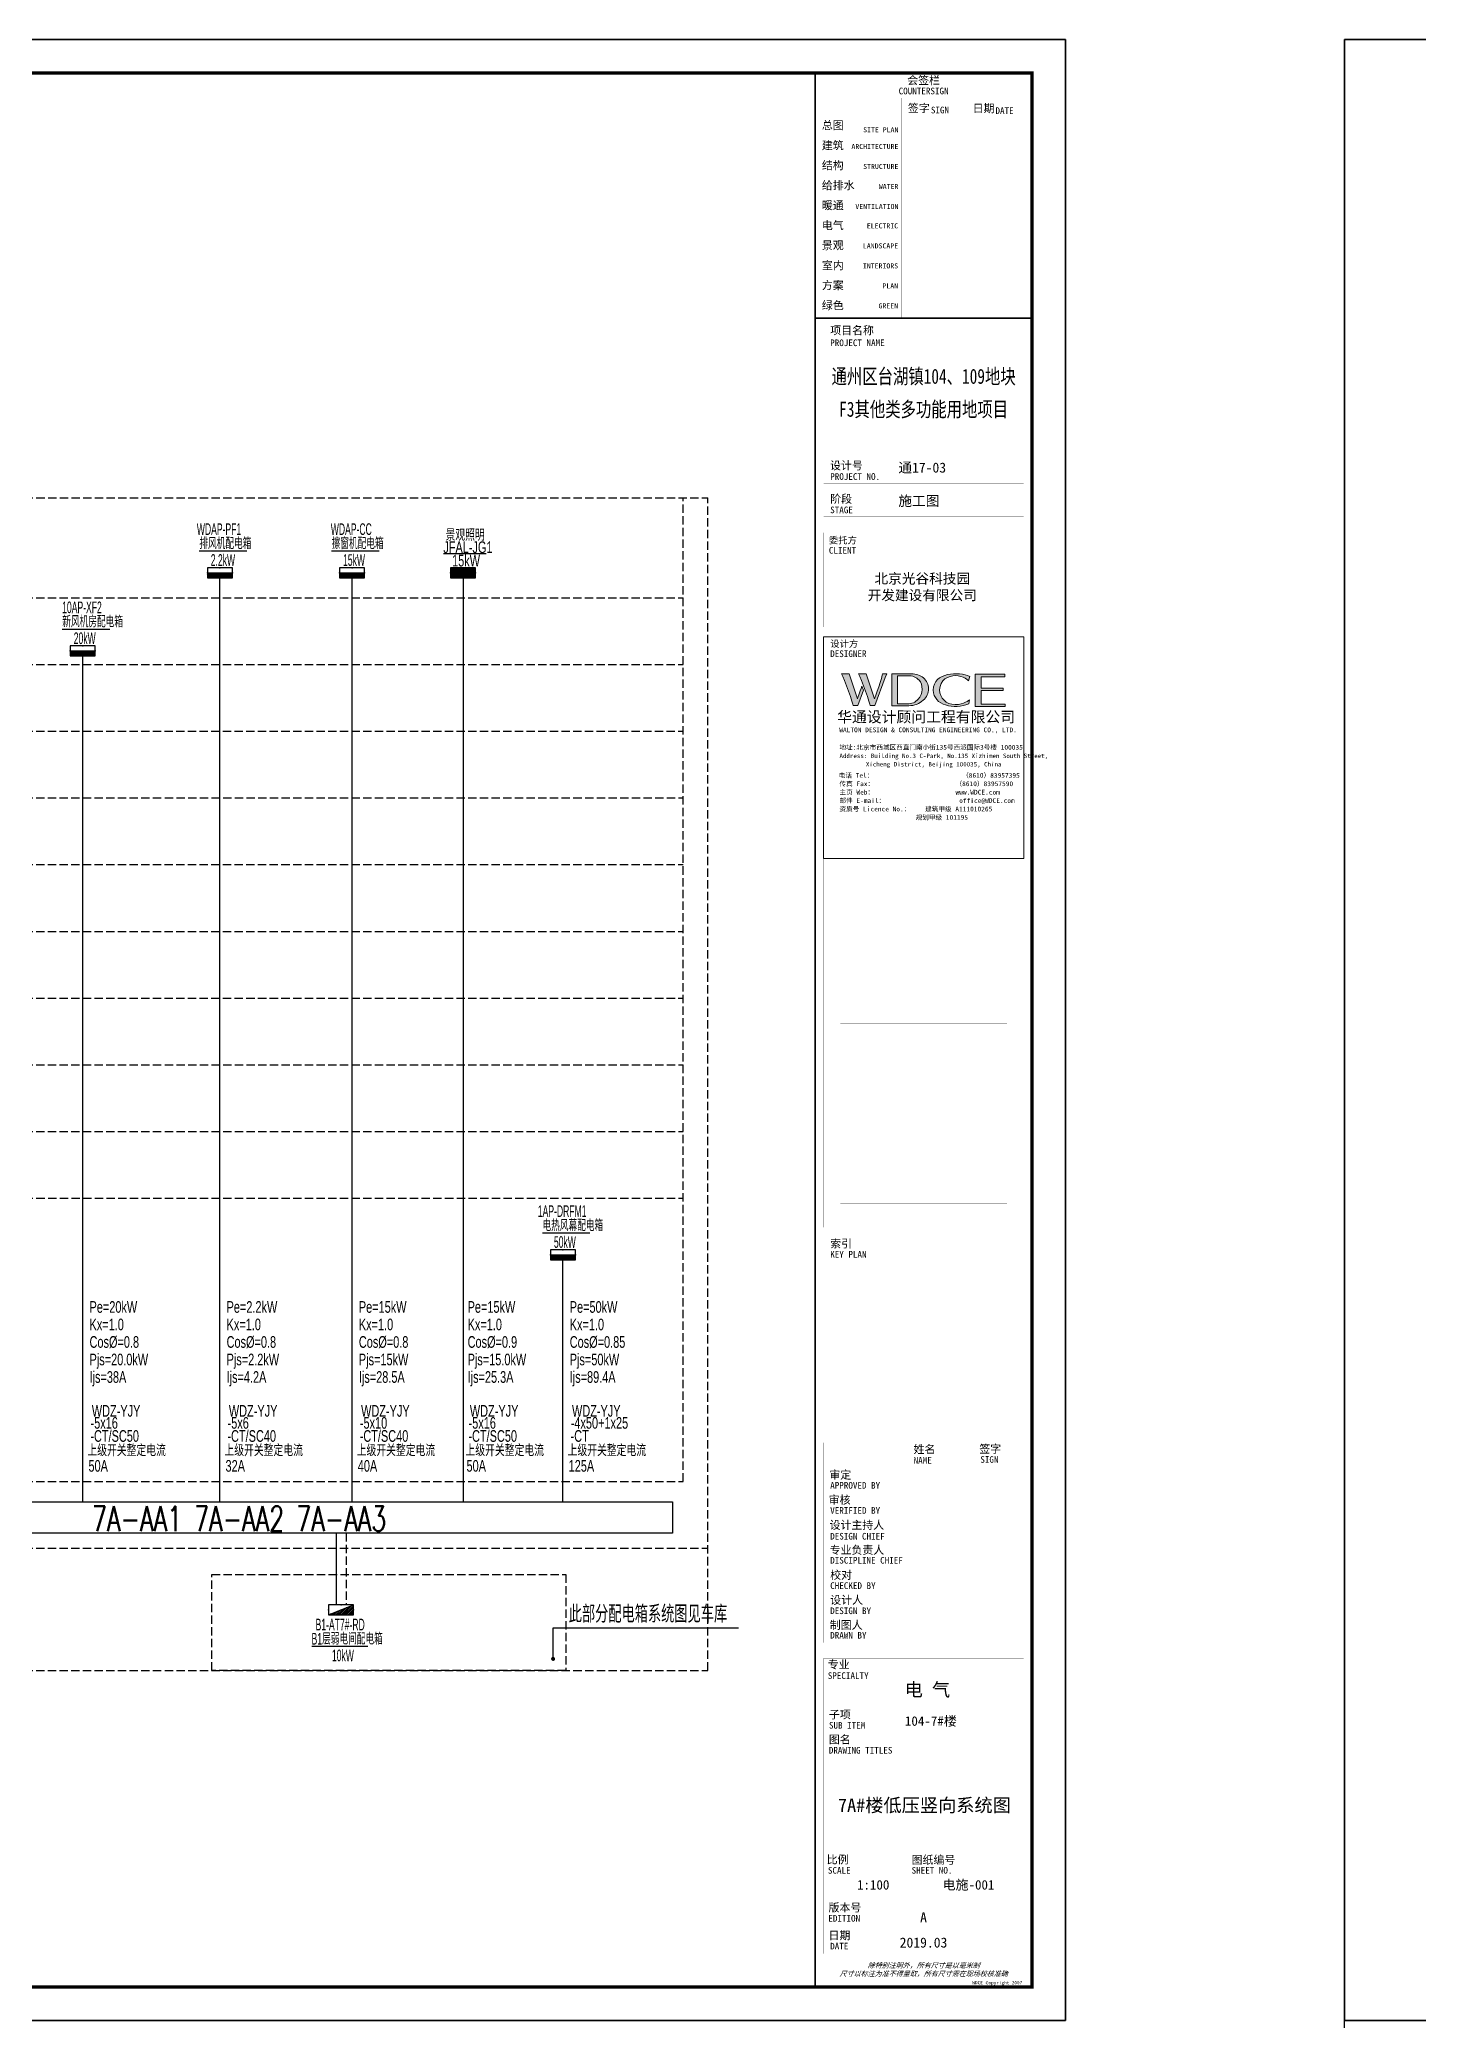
# Model space of a CAD drawing. Extents: x -127004 to 341119, y -13158 to 456864.
# Drawn here: x 201813 to 243142, y 246361 to 305761 of the extents above; entities that cross this region are included whole.
import ezdxf
from ezdxf.enums import TextEntityAlignment as Align

# ---------------------------------------------------------------- set-up
doc = ezdxf.new("R2010")
doc.units = 0
doc.header["$LTSCALE"] = 1000
doc.linetypes.add('DASH', pattern=[0.35, 0.25, -0.1])
doc.layers.get('0').update_dxf_attribs({"linetype": 'CONTINUOUS'})
doc.layers.get('Defpoints').update_dxf_attribs({"linetype": 'CONTINUOUS'})
for name, color, linetype in [('DIM-箱柜', 3, 'CONTINUOUS'), ('EL-SYSTEM', 4, 'CONTINUOUS'), ('ELEC-text', 7, 'CONTINUOUS'), ('EQUIP-箱柜', 3, 'CONTINUOUS'), ('SL', 6, 'CONTINUOUS'), ('TEL_TEXT', 3, 'CONTINUOUS'), ('TEL_TITLE', 7, 'CONTINUOUS'), ('WIRE-照明', 1, 'CONTINUOUS'), ('内审意见修改', 2, 'CONTINUOUS'), ('字', 7, 'CONTINUOUS')]:
    doc.layers.add(name, color=color, linetype=linetype)
doc.layers.add('内审要求修改2.10', color=6, linetype='CONTINUOUS', plot=False)
doc.styles.add('_COMPLEX', font='ros.shx', dxfattribs={"width": 0.6, "bigfont": 'jd.shx'})
doc.styles.add('_TCH_LABEL', font='COMPLEX', dxfattribs={"bigfont": 'GBCBIG'})
doc.styles.add('_TEL_DIM', font='ROMANS2', dxfattribs={"width": 0.8, "height": 3.5, "bigfont": 'HZDF2'})
doc.styles.add('EL-STANDARD', font='ROMANS2', dxfattribs={"width": 0.7, "bigfont": 'HZDF2'})
doc.styles.add('JD', font='ros.shx', dxfattribs={"width": 0.8, "height": 600, "bigfont": 'hztxt.shx'})
doc.styles.add('华文细黑', font='STXIHEI.TTF')
doc.styles.add('图签信息$0$hwxh', font='STXIHEI.TTF')
doc.styles.add('图签信息$0$华文细黑', font='STXIHEI.TTF', dxfattribs={"height": 10})

# ---------------------------------------------------------------- blocks, each defined once
blk = doc.blocks.new('SADF AGF AERG AER GER')
at = {"layer": 'DIM-箱柜'}
blk.add_lwpolyline([(-462150, -1228514), (-378050, -1228514), (-378050, -1287914), (-462150, -1287914)], close=True, dxfattribs=at)
blk = doc.blocks.new('A$C6873132B')
at = {"layer": 'DIM-箱柜'}
blk.add_blockref('SADF AGF AERG AER GER', (378050, 1287914), dxfattribs=at)
blk = doc.blocks.new('*X6')
at = {"color": 0}
for p, q in [((-250, 33), (-83, 200)), ((-250, 68), (-118, 200)), ((-250, 104), (-154, 200)), ((-250, 139), (-189, 200)), ((-250, 174), (-224, 200)), ((-247, 0), (-47, 200)), ((-212, 0), (-12, 200)), ((-177, 0), (23, 200)), ((-141, 0), (59, 200)), ((-106, 0), (94, 200)), ((-71, 0), (129, 200)), ((-35, 0), (165, 200)), ((0, 0), (200, 200)), ((35, 0), (235, 200)), ((71, 0), (250, 179)), ((106, 0), (250, 144)), ((141, 0), (250, 109)), ((177, 0), (250, 73)), ((212, 0), (250, 38)), ((247, 0), (250, 3))]:
    blk.add_line(p, q, dxfattribs=at)
blk = doc.blocks.new('$equip$00001421')
for p, q in [((0.75, 0.6), (-0.75, 0.6)), ((-0.75, 0.6), (-0.75, 0)), ((-0.75, 0), (0.75, 0)), ((0.75, 0), (0.75, 0.6))]:
    blk.add_line(p, q)
at = {"const_width": 0.6}
blk.add_lwpolyline([(-0.75, 0.3), (0.75, 0.3)], dxfattribs=at)
for p in [(-0.75, 0.3), (0, 0.6), (0, 0), (0.75, 0.3)]:
    blk.add_point(p)
at = {"xscale": 0.00300000000061118, "yscale": 0.00300000000061118, "zscale": 0.00300000000061118}
blk.add_blockref('*X6', (0, 0), dxfattribs=at)
at = {"style": '_TCH_LABEL', "flags": 9}
blk.add_attdef('A', (0, 0), '', height=0.00002, dxfattribs=at)
blk = doc.blocks.new('*X4')
at = {"color": 0}
for p, q in [((-250, 33), (-183, 100)), ((-250, 68), (-218, 100)), ((-247, 0), (-147, 100)), ((-212, 0), (-112, 100)), ((-177, 0), (-77, 100)), ((-141, 0), (-41, 100)), ((-106, 0), (-6, 100)), ((-71, 0), (29, 100)), ((-35, 0), (65, 100)), ((0, 0), (100, 100)), ((35, 0), (135, 100)), ((71, 0), (171, 100)), ((106, 0), (206, 100)), ((141, 0), (241, 100)), ((177, 0), (250, 73)), ((212, 0), (250, 38)), ((247, 0), (250, 3))]:
    blk.add_line(p, q, dxfattribs=at)
blk = doc.blocks.new('$equip$00001414')
for p, q in [((0.75, 0.6), (-0.75, 0.6)), ((-0.75, 0.6), (-0.75, 0)), ((-0.75, 0.3), (0.75, 0.3)), ((-0.75, 0), (0.75, 0)), ((0.75, 0), (0.75, 0.6))]:
    blk.add_line(p, q)
at = {"const_width": 0.3}
blk.add_lwpolyline([(-0.75, 0.15), (0.75, 0.15)], dxfattribs=at)
for p in [(-0.75, 0.3), (0, 0.6), (0, 0), (0.75, 0.3)]:
    blk.add_point(p)
at = {"xscale": 0.00300000000061118, "yscale": 0.00300000000061118, "zscale": 0.00300000000061118}
blk.add_blockref('*X4', (0, 0), dxfattribs=at)
at = {"style": '_TCH_LABEL', "flags": 9}
blk.add_attdef('A', (0, 0), '', height=0.00002, dxfattribs=at)
blk = doc.blocks.new('图签信息$0$WDCE Copyright200X')
at = {"const_width": 0.016}
blk.add_lwpolyline([(-10.6, 1.26, 1), (-11.4, 1.26, 1)], format="xyb", close=True, dxfattribs=at)
at = {"style": '图签信息$0$华文细黑'}
for s, p in [('WDCE ', (-11.46, 0.5)), ('     Copyright ', (-3.51, 0.5))]:
    blk.add_text(s, height=1, dxfattribs=at).set_placement(p, align=Align.BOTTOM_RIGHT)
blk.add_text('c', height=0.6, dxfattribs=at).set_placement((-11.04, 1.35), align=Align.MIDDLE_CENTER)
blk.add_attdef('200X', text='', height=1, dxfattribs=at).set_placement((-0.45, 0.5), align=Align.BOTTOM_RIGHT)
blk = doc.blocks.new('图签信息$0$logo2')
h = blk.add_hatch(color=7)
h.paths.add_polyline_path([(19.02, -7.36), (15.84, -7.36), (15.84, -3.97), (18.97, -3.97), (18.97, -4.24), (16.46, -4.24), (16.46, -5.45), (18.81, -5.45), (18.81, -5.69), (16.47, -5.69), (16.47, -7.12), (19.02, -7.12)])
edge = h.paths.add_edge_path()
edge.add_spline(control_points=[(15.26, -4.21), (15.26, -4.21), (15.13, -4.65), (15.13, -4.65), (15.13, -4.65), (14.62, -4.1), (13.73, -4.1), (13.04, -4.1), (12.07, -4.54), (12.08, -5.62), (12.08, -6.49), (12.77, -7.16), (13.73, -7.17), (14.66, -7.17), (15.23, -6.68), (15.23, -6.68), (15.23, -6.68), (15.16, -7.11), (15.16, -7.11), (13.63, -7.7), (11.42, -7.29), (11.41, -5.64), (11.4, -3.72), (14.16, -3.66), (15.26, -4.21)], knot_values=[0, 0, 0, 0, 1, 1, 1, 2, 2, 2, 3, 3, 3, 4, 4, 4, 5, 5, 5, 6, 6, 6, 7, 7, 7, 8, 8, 8, 8], degree=3, periodic=0)
edge = h.paths.add_edge_path(flags=16)
edge.add_spline(control_points=[(10.23, -5.57), (10.23, -5.16), (10.12, -4.83), (9.9, -4.58), (9.63, -4.27), (9.23, -4.12), (8.69, -4.12), (8.69, -4.12), (7.64, -4.12), (7.64, -4.12), (7.64, -4.12), (7.64, -7.1), (7.64, -7.1), (7.64, -7.1), (8.66, -7.1), (8.66, -7.1), (9.13, -7.1), (9.52, -6.93), (9.82, -6.6), (10.09, -6.31), (10.23, -5.96), (10.23, -5.57)], knot_values=[0, 0, 0, 0, 1, 1, 1, 2, 2, 2, 3, 3, 3, 4, 4, 4, 5, 5, 5, 6, 6, 6, 7, 7, 7, 7], degree=3, periodic=0)
edge = h.paths.add_edge_path()
edge.add_spline(control_points=[(10.92, -5.51), (10.92, -5.96), (10.72, -6.37), (10.34, -6.72), (9.92, -7.1), (9.41, -7.29), (8.82, -7.29), (8.82, -7.29), (7.03, -7.29), (7.03, -7.29), (7.03, -7.29), (7.03, -3.92), (7.03, -3.92), (7.03, -3.92), (9.1, -3.92), (9.1, -3.92), (9.59, -3.92), (10.01, -4.06), (10.36, -4.34), (10.73, -4.64), (10.92, -5.03), (10.92, -5.51)], knot_values=[0, 0, 0, 0, 1, 1, 1, 2, 2, 2, 3, 3, 3, 4, 4, 4, 5, 5, 5, 6, 6, 6, 7, 7, 7, 7], degree=3, periodic=0)
at = {"lineweight": 0}
blk.add_lwpolyline([(19.02, -7.36), (15.84, -7.36), (15.84, -3.97), (18.97, -3.97), (18.97, -4.24), (16.46, -4.24), (16.46, -5.45), (18.81, -5.45), (18.81, -5.69), (16.47, -5.69), (16.47, -7.12), (19.02, -7.12), (19.02, -7.36)], dxfattribs=at)
for points, knots in [([(10.92, -5.51), (10.92, -5.96), (10.72, -6.37), (10.34, -6.72), (9.92, -7.1), (9.41, -7.29), (8.82, -7.29), (8.82, -7.29), (7.03, -7.29), (7.03, -7.29), (7.03, -7.29), (7.03, -3.92), (7.03, -3.92), (7.03, -3.92), (9.1, -3.92), (9.1, -3.92), (9.59, -3.92), (10.01, -4.06), (10.36, -4.34), (10.73, -4.64), (10.92, -5.03), (10.92, -5.51)], [0, 0, 0, 0, 1, 1, 1, 2, 2, 2, 3, 3, 3, 4, 4, 4, 5, 5, 5, 6, 6, 6, 7, 7, 7, 7]), ([(10.23, -5.57), (10.23, -5.16), (10.12, -4.83), (9.9, -4.58), (9.63, -4.27), (9.23, -4.12), (8.69, -4.12), (8.69, -4.12), (7.64, -4.12), (7.64, -4.12), (7.64, -4.12), (7.64, -7.1), (7.64, -7.1), (7.64, -7.1), (8.66, -7.1), (8.66, -7.1), (9.13, -7.1), (9.52, -6.93), (9.82, -6.6), (10.09, -6.31), (10.23, -5.96), (10.23, -5.57)], [0, 0, 0, 0, 1, 1, 1, 2, 2, 2, 3, 3, 3, 4, 4, 4, 5, 5, 5, 6, 6, 6, 7, 7, 7, 7]), ([(15.26, -4.21), (15.26, -4.21), (15.13, -4.65), (15.13, -4.65), (15.13, -4.65), (14.62, -4.1), (13.73, -4.1), (13.04, -4.1), (12.07, -4.54), (12.08, -5.62), (12.08, -6.49), (12.77, -7.16), (13.73, -7.17), (14.66, -7.17), (15.23, -6.68), (15.23, -6.68), (15.23, -6.68), (15.16, -7.11), (15.16, -7.11), (13.63, -7.7), (11.42, -7.29), (11.41, -5.64), (11.4, -3.72), (14.16, -3.66), (15.26, -4.21)], [0, 0, 0, 0, 1, 1, 1, 2, 2, 2, 3, 3, 3, 4, 4, 4, 5, 5, 5, 6, 6, 6, 7, 7, 7, 8, 8, 8, 8])]:
    blk.add_open_spline(points, degree=3, knots=knots, dxfattribs=at)
blk = doc.blocks.new('图签信息$0$logo1')
h = blk.add_hatch(color=8)
edge = h.paths.add_edge_path()
edge.add_spline(control_points=[(3.86, -5.21), (3.63, -5.88), (3.39, -6.56), (3.39, -6.56), (3.39, -6.56), (2.5, -3.91), (2.5, -3.91), (2.5, -3.91), (1.8, -3.91), (1.69, -3.91), (2.02, -4.39), (2.95, -7.27), (2.95, -7.27), (2.95, -7.27), (3.44, -7.27), (3.44, -7.27), (3.44, -7.27), (4.03, -5.66), (4.03, -5.66), (4.03, -5.66), (3.86, -5.21), (3.86, -5.21)], knot_values=[0, 0, 0, 0, 1, 1, 1, 2, 2, 2, 3, 3, 3, 4, 4, 4, 5, 5, 5, 6, 6, 6, 7, 7, 7, 7], degree=3, periodic=0)
h = blk.add_hatch(color=7)
edge = h.paths.add_edge_path()
edge.add_spline(control_points=[(6.04, -3.91), (6.09, -4.1), (5.2, -6.56), (5.2, -6.56), (5.2, -6.56), (4.3, -3.91), (4.3, -3.91), (4.3, -3.91), (3.6, -3.91), (3.49, -3.91), (3.82, -4.39), (4.75, -7.27), (4.75, -7.27), (4.75, -7.27), (5.24, -7.27), (5.24, -7.27), (5.24, -7.27), (6.33, -4.3), (6.33, -4.3), (6.33, -4.3), (6.48, -3.91), (6.48, -3.91), (6.48, -3.91), (6.21, -3.91), (6.04, -3.91)], knot_values=[0, 0, 0, 0, 1, 1, 1, 2, 2, 2, 3, 3, 3, 4, 4, 4, 5, 5, 5, 6, 6, 6, 7, 7, 7, 8, 8, 8, 8], degree=3, periodic=0)
at = {"color": 8, "lineweight": 0}
blk.add_open_spline([(3.86, -5.21), (3.63, -5.88), (3.39, -6.56), (3.39, -6.56), (3.39, -6.56), (2.5, -3.91), (2.5, -3.91), (2.5, -3.91), (1.8, -3.91), (1.69, -3.91), (2.02, -4.39), (2.95, -7.27), (2.95, -7.27), (2.95, -7.27), (3.44, -7.27), (3.44, -7.27), (3.44, -7.27), (4.03, -5.66), (4.03, -5.66), (4.03, -5.66), (3.86, -5.21), (3.86, -5.21)], degree=3, knots=[0, 0, 0, 0, 1, 1, 1, 2, 2, 2, 3, 3, 3, 4, 4, 4, 5, 5, 5, 6, 6, 6, 7, 7, 7, 7], dxfattribs=at)
at = {"lineweight": 0}
blk.add_open_spline([(6.04, -3.91), (6.09, -4.1), (5.2, -6.56), (5.2, -6.56), (5.2, -6.56), (4.3, -3.91), (4.3, -3.91), (4.3, -3.91), (3.6, -3.91), (3.49, -3.91), (3.82, -4.39), (4.75, -7.27), (4.75, -7.27), (4.75, -7.27), (5.24, -7.27), (5.24, -7.27), (5.24, -7.27), (6.33, -4.3), (6.33, -4.3), (6.33, -4.3), (6.48, -3.91), (6.48, -3.91), (6.48, -3.91), (6.21, -3.91), (6.04, -3.91)], degree=3, knots=[0, 0, 0, 0, 1, 1, 1, 2, 2, 2, 3, 3, 3, 4, 4, 4, 5, 5, 5, 6, 6, 6, 7, 7, 7, 8, 8, 8, 8], dxfattribs=at)
blk.add_blockref('图签信息$0$logo2', (0, 0))
blk = doc.blocks.new('图签信息$0$时间-logo')
at = {"layer": 'Defpoints', "lineweight": 0}
blk.add_lwpolyline([(0, -23.46), (-21.17, -23.46), (-21.17, 0), (0, 0), (0, -23.46)], dxfattribs=at)
blk.add_blockref('图签信息$0$logo1', (-20.97, 0))
at = {"style": '图签信息$0$hwxh'}
for s, height, p in [('华通设计顾问工程有限公司 ', 1.15, (-19.73, -9.05)), ('WALTON DESIGN & CONSULTING ENGINEERING CO., LTD.', 0.5, (-19.5, -10.1)), ('Address: Building No.3 C-Park, No.135 Xizhimen South Street, ', 0.47, (-19.48, -12.83)), ('地址:北京市西城区西直门南小街135号西派国际3号楼 100035', 0.5, (-19.48, -11.94)), ('电话 Tel：                        （8610）83957395 ', 0.5, (-19.56, -14.91)), ('Xicheng District, Beijing 100035, China ', 0.47, (-16.69, -13.72)), ('传真 Fax：                      （8610）83957590 ', 0.5, (-19.48, -15.8)), ('主页 Web：                      www.WDCE.com ', 0.5, (-19.48, -16.69)), ('资质号 Licence No.：    建筑甲级 A111010265 ', 0.5, (-19.48, -18.47)), ('邮件 E-mail：                    office@WDCE.com ', 0.5, (-19.48, -17.58)), ('   规划甲级 101195', 0.5, (-12.6, -19.36))]:
    blk.add_text(s, height=height, dxfattribs=at).set_placement(p)
blk = doc.blocks.new('图签信息')
at = {"const_width": 0.5}
for points in [[(-65, 574), (-65, 500.5), (0, 500.5), (0, 574)], [(-65, 0), (0, 0), (0, 500.5), (-65, 500.5)]]:
    blk.add_lwpolyline(points, close=True, dxfattribs=at)
at = {"const_width": 0.05}
for points in [[(-65, 566.5), (0, 566.5)], [(-39.14, 566.5), (-39.14, 500.5)], [(-19.1, 566.5), (-19.1, 500.5)], [(-65, 560.5), (0, 560.5)], [(-65, 554.5), (0, 554.5)], [(-65, 548.5), (0, 548.5)], [(-65, 542.5), (0, 542.5)], [(-65, 536.5), (0, 536.5)], [(-65, 530.5), (0, 530.5)], [(-65, 524.5), (0, 524.5)], [(-65, 518.5), (0, 518.5)], [(-65, 512.5), (0, 512.5)], [(-65, 512.5), (0, 512.5)], [(-65, 506.5), (0, 506.5)], [(-65, 500.5), (0, 500.5)], [(-62.5, 450.87), (-2.5, 450.87)], [(-62.5, 440.87), (-2.5, 440.87)], [(-2.5, 407.85), (-2.5, 436.12), (-62.5, 436.12), (-62.5, 407.85)], [(-62.5, 407.85), (-2.5, 407.85)], [(-62.5, 404.92), (-62.5, 227.83)], [(-62.5, 404.92), (-2.5, 404.92)], [(-62.5, 227.83), (-2.5, 227.83), (-2.5, 404.92)], [(-57.5, 338.36), (-7.5, 338.36)], [(-57.5, 288.83), (-7.5, 288.83)], [(-57.5, 234.85), (-7.5, 234.85)], [(-62.5, 227.83), (-2.5, 227.83)], [(-62.5, 217.74), (-2.5, 217.74)], [(-62.5, 103.26), (-2.5, 103.26), (-2.5, 163.26), (-62.5, 163.26), (-62.5, 103.26)], [(-37.5, 163.26), (-37.5, 103.26)], [(-20, 163.26), (-20, 103.26)], [(-62.5, 155.76), (-2.5, 155.76)], [(-62.5, 148.26), (-2.5, 148.26)], [(-62.5, 140.76), (-2.5, 140.76)], [(-62.5, 133.26), (-2.5, 133.26)], [(-62.5, 125.76), (-2.5, 125.76)], [(-62.5, 118.26), (-2.5, 118.26)], [(-62.5, 110.76), (-2.5, 110.76)], [(-62.5, 98.5), (-2.5, 98.5), (-2.5, 10), (-62.5, 10), (-62.5, 98.5)], [(-62.5, 83.5), (-2.5, 83.5)], [(-62.5, 76), (-2.5, 76)], [(-62.5, 40), (-2.5, 40)], [(-37.5, 40), (-37.5, 26)], [(-62.5, 26), (-2.5, 26)], [(-62.5, 18), (-2.5, 18)]]:
    blk.add_lwpolyline(points, dxfattribs=at)
at = {"ltscale": 0.001, "xscale": 2.834689937531525, "yscale": 2.834689937531525, "zscale": 2.834689937531525}
blk.add_blockref('图签信息$0$时间-logo', (-2.5, 404.92), dxfattribs=at)
blk.add_blockref('图签信息$0$WDCE Copyright200X', (-2.5, 0)).add_auto_attribs({'200X': '2007'})
at = {"style": '图签信息$0$华文细黑'}
for s, height, p in [('会签栏', 2.4, (-32.5, 573)), ('COUNTERSIGN', 2, (-32.5, 569.6))]:
    blk.add_text(s, height=height, dxfattribs=at).set_placement(p, align=Align.TOP_CENTER)
for s, height, p in [('签字', 2.4, (-37.22, 564.63)), ('日期', 2.4, (-17.79, 564.58)), ('总图', 2.4, (-63, 559.5)), ('SIGN', 2, (-30.32, 563.88)), ('DATE', 2, (-10.96, 563.7)), ('建筑', 2.4, (-63, 553.5)), ('结构', 2.4, (-63, 547.5)), ('给排水', 2.4, (-63, 541.5)), ('暖通', 2.4, (-63, 535.5)), ('电气', 2.4, (-63, 529.5)), ('景观', 2.4, (-63, 523.5)), ('室内', 2.4, (-63, 517.5)), ('方案', 2.4, (-63, 511.5)), ('绿色', 2.4, (-63, 505.5)), ('项目名称', 2.4, (-60.5, 498)), ('PROJECT NAME', 2, (-60.5, 494.08)), ('设计号', 2.4, (-60.54, 457.48)), ('PROJECT NO.', 2, (-60.5, 453.97)), ('阶段', 2.4, (-60.5, 447.47)), ('STAGE', 2, (-60.5, 443.97)), ('委托方', 2, (-60.9, 434.86)), ('CLIENT', 2, (-60.9, 431.86)), ('设计方', 2, (-60.5, 403.83)), ('DESIGNER', 2, (-60.5, 400.83)), ('KEY PLAN', 2, (-60.5, 220.74)), ('索引', 2.4, (-60.5, 224.14)), ('姓名', 2.4, (-35.5, 162.47)), ('签字', 2.4, (-15.81, 162.57)), ('审定', 2.4, (-60.73, 154.81)), ('NAME', 2, (-35.5, 158.96)), ('SIGN', 2, (-15.5, 159.2)), ('APPROVED BY', 2, (-60.5, 151.44)), ('审核', 2.4, (-60.95, 147.29)), ('VERIFIED BY', 2, (-60.5, 143.91)), ('设计主持人', 2.4, (-60.68, 139.76)), ('专业负责人', 2.4, (-60.67, 132.26)), ('DESIGN CHIEF', 2, (-60.5, 136.19)), ('校对', 2.4, (-60.5, 124.76)), ('DISCIPLINE CHIEF', 2, (-60.5, 128.98)), ('CHECKED BY', 2, (-60.5, 121.37)), ('设计人', 2.4, (-60.5, 117.26)), ('DESIGN BY', 2, (-60.5, 113.83)), ('制图人', 2.4, (-60.61, 109.76)), ('DRAWN BY', 2, (-60.5, 106.5)), ('专业', 2.4, (-61.23, 97.93)), ('SPECIALTY', 2, (-61.23, 94.38)), ('SUB ITEM', 2, (-60.88, 79.5)), ('子项', 2.4, (-60.88, 82.92)), ('DRAWING TITLES', 2, (-60.91, 72)), ('图名', 2.4, (-60.91, 75.41)), ('比例', 2.4, (-61.56, 39.42)), ('SCALE', 2, (-61.19, 36)), ('SHEET NO.', 2, (-36.1, 36)), ('图纸编号', 2.4, (-36.1, 39.32)), ('版本号', 2.4, (-61, 25.03)), ('EDITION', 2, (-61.06, 21.61)), ('日期', 2.4, (-61, 16.68)), ('DATE', 2, (-60.5, 13.26))]:
    blk.add_text(s, height=height, dxfattribs=at).set_placement(p, align=Align.TOP_LEFT)
for s, p in [('ARCHITECTURE', (-40.06, 552.7)), ('SITE PLAN', (-40.06, 557.7)), ('STRUCTURE', (-40.06, 546.7)), ('WATER', (-40.06, 540.7)), ('VENTILATION', (-40.06, 534.7)), ('ELECTRIC', (-40.14, 528.89)), ('LANDSCAPE', (-40.14, 522.89)), ('INTERIORS', (-40.14, 516.89)), ('PLAN', (-40.14, 510.89)), ('GREEN', (-40.14, 504.89))]:
    blk.add_text(s, height=1.5, dxfattribs=at).set_placement(p, align=Align.TOP_RIGHT)
at = {"color": 4, "style": '图签信息$0$华文细黑', "width": 0.75}
for s, p in [('通州区台湖镇104、109地块', (-32.5, 480.78)), ('F3其他类多功能用地项目', (-32.5, 470.91))]:
    blk.add_text(s, height=4.5, dxfattribs=at).set_placement(p, align=Align.CENTER)
at = {"color": 4, "style": '图签信息$0$华文细黑'}
for s, p in [('A', (-32.53, 19.4)), ('2019.03', (-32.53, 11.84))]:
    blk.add_text(s, height=3, dxfattribs=at).set_placement(p, align=Align.CENTER)
at = {"style": '图签信息$0$华文细黑', "oblique": 20}
for s, p in [('除特别注明外，所有尺寸是以毫米制', (-32.5, 6.5)), ('尺寸以标注为准不得量取，所有尺寸需在现场校核准确', (-32.5, 4))]:
    blk.add_text(s, height=1.5, dxfattribs=at).set_placement(p, align=Align.MIDDLE_CENTER)
at = {"color": 4, "ltscale": 0.001, "char_height": 3, "width": 58.4895, "style": '图签信息$0$华文细黑'}
for s, insert, attachment_point in [('通17-03', (-40.06, 455.51), 4), ('施工图', (-40.06, 445.51), 4), ('北京光谷科技园\\P开发建设有限公司', (-32.9, 419.71), 5)]:
    blk.add_mtext(s, dxfattribs=dict(at, insert=insert, attachment_point=attachment_point))
blk = doc.blocks.new('图签-A1')
at = {"color": 2}
blk.add_blockref('图签信息', (0, 0), dxfattribs=at)
blk = doc.blocks.new('*X33')
at = {"color": 0}
for p, q in [((-247, 0), (-246, 2)), ((-212, 0), (-187, 25)), ((-177, 0), (-128, 49)), ((-141, 0), (-69, 72)), ((-106, 0), (-10, 96)), ((-71, 0), (49, 120)), ((-35, 0), (108, 143)), ((0, 0), (167, 167)), ((35, 0), (226, 190)), ((71, 0), (250, 179)), ((106, 0), (250, 144)), ((141, 0), (250, 109)), ((177, 0), (250, 73)), ((212, 0), (250, 38)), ((247, 0), (250, 3))]:
    blk.add_line(p, q, dxfattribs=at)
blk = doc.blocks.new('$equip$00001425')
for p, q in [((-0.75, 0), (0.75, 0.6)), ((0.75, 0.6), (-0.75, 0.6)), ((-0.75, 0.6), (-0.75, 0)), ((-0.75, 0), (0.75, 0)), ((0.75, 0), (0.75, 0.6))]:
    blk.add_line(p, q)
for p in [(-0.75, 0.3), (0, 0.6), (0, 0), (0.75, 0.3)]:
    blk.add_point(p)
blk.add_solid([(-0.75, 0), (0.75, 0), (0.75, 0.6)])
at = {"xscale": 0.00300000000061118, "yscale": 0.00300000000061118, "zscale": 0.00300000000061118}
blk.add_blockref('*X33', (0, 0), dxfattribs=at)
at = {"style": '_TCH_LABEL', "flags": 9}
blk.add_attdef('A', (0, 0), '', height=0.00002, dxfattribs=at)

msp = doc.modelspace()

# ---------------------------------------------------------------- linework, layer by layer
at = {"layer": 'DIM-箱柜'}
for p, q in [((217204, 257201), (217204, 258129)), ((217204, 258129), (222758, 258129))]:
    msp.add_line(p, q, dxfattribs=at)
at = {"layer": 'DIM-箱柜', "const_width": 60}
msp.add_lwpolyline([(217204, 257171, 1), (217204, 257231, 1)], format="xyb", close=True, dxfattribs=at)
at = {"layer": 'EL-SYSTEM'}
for p, q in [((207215, 261912), (207215, 289623)), ((211179, 261912), (211179, 289623)), ((203107, 261912), (203107, 287277)), ((217500, 261912), (217500, 269245))]:
    msp.add_line(p, q, dxfattribs=at)
at = {"layer": 'ELEC-text', "color": 252, "linetype": 'DASH'}
for p, q in [((150964, 292019), (221844, 292019)), ((221104, 262519), (221104, 292019)), ((221844, 256857), (221844, 292019)), ((150958, 289019), (221104, 289019)), ((150958, 287019), (221104, 287019)), ((150958, 285019), (221104, 285019)), ((150961, 283019), (221104, 283019)), ((150958, 281019), (221104, 281019)), ((150958, 279019), (221104, 279019)), ((150958, 277019), (221104, 277019)), ((150959, 277019), (221104, 277019)), ((150961, 275019), (221104, 275019)), ((150961, 273019), (221104, 273019)), ((150964, 271019), (221104, 271019)), ((150961, 262519), (221104, 262519)), ((150961, 260519), (221844, 260519)), ((150961, 256857), (221844, 256857))]:
    msp.add_line(p, q, dxfattribs=at)
at = {"layer": 'ELEC-text'}
msp.add_lwpolyline([(152830, 261912), (220780, 261912), (220780, 260972), (152830, 260972)], close=True, dxfattribs=at)
at = {"layer": 'ELEC-text', "color": 252, "linetype": 'DASH'}
msp.add_lwpolyline([(206977, 259736), (217590, 259736), (217590, 256857), (206977, 256857)], close=True, dxfattribs=at)
at = {"layer": 'TEL_TEXT', "color": 7}
for p, q in [((206596, 290432), (208024, 290432)), ((210561, 290432), (211989, 290432)), ((202488, 288085), (203916, 288085))]:
    msp.add_line(p, q, dxfattribs=at)
at = {"layer": 'TEL_TEXT', "ltscale": 2}
msp.add_line((213924, 290348), (215194, 290348), dxfattribs=at)
at = {"layer": 'TEL_TITLE'}
for points in [[(148461, 246361), (232561, 246361), (232561, 305761), (148461, 305761)], [(240931, 246361), (325031, 246361), (325031, 305761), (240931, 305761)]]:
    msp.add_lwpolyline(points, close=True, dxfattribs=at)
at = {"layer": 'TEL_TITLE', "const_width": 100}
msp.add_lwpolyline([(150961, 247361), (231561, 247361), (231561, 304761), (150961, 304761)], close=True, dxfattribs=at)
at = {"layer": 'WIRE-照明', "linetype": 'Continuous'}
for p, q in [((214508, 289623), (214508, 261912)), ((210704, 260972), (210704, 258824))]:
    msp.add_line(p, q, dxfattribs=at)
at = {"layer": 'WIRE-照明', "color": 6, "linetype": 'DASH'}
msp.add_line((210998, 260972), (210998, 258824), dxfattribs=at)
at = {"layer": '内审意见修改', "color": 2}
for p, q in [((216882, 269979), (218310, 269979)), ((209974, 257581), (211656, 257581))]:
    msp.add_line(p, q, dxfattribs=at)

# ---------------------------------------------------------------- block references
at = {"layer": 'DIM-箱柜'}
for p in [(610611, 1534275), (703081, 1534275)]:
    msp.add_blockref('SADF AGF AERG AER GER', p, dxfattribs=at)
at = {"layer": 'EQUIP-箱柜', "xscale": 500, "yscale": 500, "zscale": 500}
for name, p in [('$equip$00001414', (207215, 289623)), ('$equip$00001414', (211179, 289623)), ('$equip$00001421', (214508, 289623)), ('$equip$00001414', (203107, 287277)), ('$equip$00001414', (217500, 269170)), ('$equip$00001425', (210847, 258524))]:
    msp.add_blockref(name, p, dxfattribs=at)
at = {"layer": 'SL', "xscale": 100, "yscale": 100, "zscale": 100}
msp.add_blockref('图签-A1', (231561, 247361), dxfattribs=at)
at = {"layer": '内审要求修改2.10'}
for p in [(232561, 246361), (325031, 246361), (325031, 186961)]:
    msp.add_blockref('A$C6873132B', p, dxfattribs=at)

# ---------------------------------------------------------------- texts
at = {"ltscale": 100, "style": 'EL-STANDARD', "width": 0.7}
msp.add_text('7A-AA1 7A-AA2 7A-AA3', height=750, dxfattribs=at).set_placement((203385, 261031))
at = {"layer": 'DIM-箱柜', "color": 7, "style": '_TEL_DIM', "width": 0.8}
msp.add_text('此部分配电箱系统图见车库', height=520.87, dxfattribs=at).set_placement((217673, 258286))
at = {"layer": 'TEL_TEXT', "color": 7, "style": 'JD', "width": 0.55}
for s, p in [('WDAP-PF1', (207190, 291081)), ('WDAP-CC', (211155, 291081)), ('10AP-XF2', (203082, 288735))]:
    msp.add_text(s, height=350, dxfattribs=at).set_placement(p, align=Align.MIDDLE_CENTER)
at = {"layer": 'TEL_TEXT', "ltscale": 2, "style": '_COMPLEX', "width": 0.7}
for s, p in [('景观照明', (213980, 290731)), ('JFAL-JG1', (213914, 290364)), ('15kW', (214177, 289961)), ('Pe=20kW', (203309, 267580)), ('Pe=2.2kW', (207417, 267580)), ('Pe=15kW', (211382, 267580)), ('Pe=15kW', (214642, 267580)), ('Pe=50kW', (217703, 267580)), ('Kx=1.0', (203309, 267055)), ('Kx=1.0', (207417, 267055)), ('Kx=1.0', (211382, 267055)), ('Kx=1.0', (214642, 267055)), ('Kx=1.0', (217703, 267055)), ('Cos%%C=0.8', (203309, 266530)), ('Cos%%C=0.8', (207417, 266530)), ('Cos%%C=0.8', (211382, 266530)), ('Cos%%C=0.9', (214642, 266530)), ('Cos%%C=0.85', (217703, 266530)), ('Pjs=20.0kW', (203309, 266005)), ('Pjs=2.2kW', (207417, 266005)), ('Pjs=15kW', (211382, 266005)), ('Pjs=15.0kW', (214642, 266005)), ('Pjs=50kW', (217703, 266005)), ('Ijs=38A', (203309, 265480)), ('Ijs=4.2A', (207417, 265480)), ('Ijs=28.5A', (211382, 265480)), ('Ijs=25.3A', (214642, 265480)), ('Ijs=89.4A', (217703, 265480)), ('-5x16', (203339, 264104)), ('WDZ-YJY', (203377, 264464)), ('-5x6', (207447, 264104)), ('WDZ-YJY', (207485, 264464)), ('-5x10', (211412, 264104)), ('WDZ-YJY', (211449, 264464)), ('-5x16', (214671, 264104)), ('WDZ-YJY', (214709, 264464)), ('-4x50+1x25', (217733, 264104)), ('WDZ-YJY', (217771, 264464)), ('-CT/SC50', (203334, 263711)), ('-CT/SC40', (207442, 263711)), ('-CT/SC40', (211407, 263711)), ('-CT/SC50', (214666, 263711)), ('-CT', (217728, 263711)), ('上级开关整定电流', (203245, 263281)), ('50A', (203277, 262815)), ('上级开关整定电流', (207353, 263281)), ('32A', (207385, 262815)), ('上级开关整定电流', (211318, 263281)), ('40A', (211350, 262815)), ('上级开关整定电流', (214578, 263281)), ('50A', (214609, 262815)), ('上级开关整定电流', (217639, 263281)), ('125A', (217671, 262815))]:
    msp.add_text(s, height=350, dxfattribs=at).set_placement(p)
at = {"layer": 'TEL_TEXT', "color": 7, "style": 'JD', "width": 0.55}
for s, p in [('排风机配电箱', (206601, 290481)), ('擦窗机配电箱', (210565, 290481)), ('2.2kW', (206943, 289980)), ('15kW', (210908, 289980)), ('新风机房配电箱', (202492, 288135)), ('20kW', (202835, 287634))]:
    msp.add_text(s, height=350, dxfattribs=at).set_placement(p)
at = {"layer": '内审意见修改', "color": 2, "style": 'JD', "width": 0.55}
for s, p in [('1AP-DRFM1', (217476, 270629)), ('B1-AT7#-RD', (210822, 258231))]:
    msp.add_text(s, height=350, dxfattribs=at).set_placement(p, align=Align.MIDDLE_CENTER)
for s, p in [('电热风幕配电箱', (216886, 270029)), ('50kW', (217229, 269528)), ('B1层弱电间配电箱', (209965, 257631)), ('10kW', (210575, 257130))]:
    msp.add_text(s, height=350, dxfattribs=at).set_placement(p)
at = {"layer": '字', "style": '华文细黑'}
for s, p in [('104-7#楼', (227751, 255195)), ('1:100', (226314, 250284)), ('电施-001', (228879, 250284))]:
    msp.add_text(s, height=285.4, dxfattribs=at).set_placement(p)
at = {"layer": '字', "char_height": 400, "width": 78154.16, "attachment_point": 5, "style": '华文细黑'}
for s, insert in [('电 气', (228425, 256258)), ('7A#楼低压竖向系统图', (228336, 252791))]:
    msp.add_mtext(s, dxfattribs=dict(at, insert=insert))

doc.saveas('drawing.dxf')
